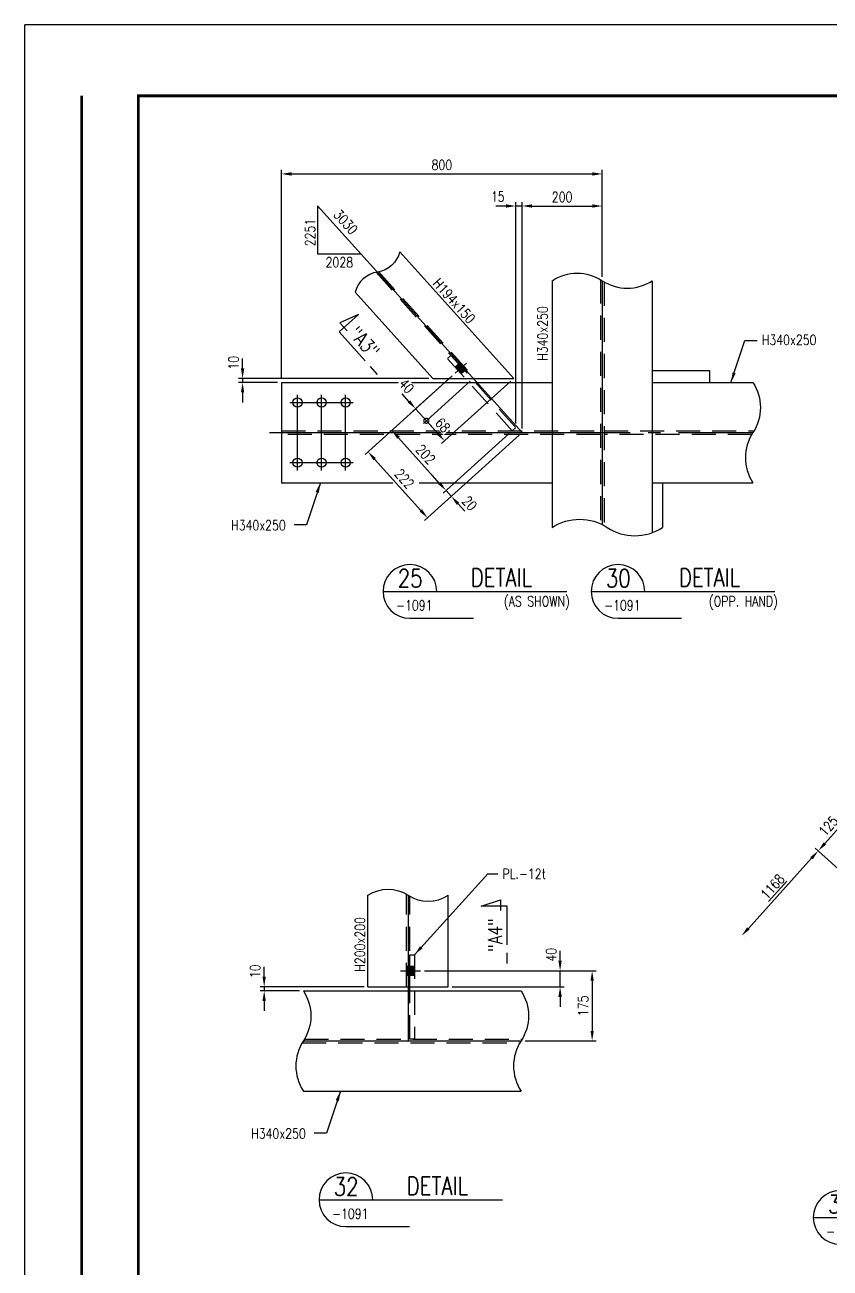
# Model space of a CAD drawing. Header units: millimetres. Extents: x 0 to 232280, y -26939 to 23794.
# Drawn here: x 99918 to 101926, y -24061 to -20961 of the extents above; entities that cross this region are included whole.
import ezdxf
from ezdxf.enums import TextEntityAlignment as Align

# ---------------------------------------------------------------- set-up
doc = ezdxf.new("R2010")
doc.units = ezdxf.units.MM
doc.header["$LTSCALE"] = 30
doc.linetypes.add('JNK-CENTER', pattern=[34, 30, -1.5, 1, -1.5])
doc.linetypes.add('JNK-HIDDEN', pattern=[3, 2, -1])
for name, color, linetype in [('CEN-R', 1, 'JNK-CENTER'), ('CON-C', 4, 'Continuous'), ('CON-G', 3, 'Continuous'), ('CON-W', 7, 'Continuous'), ('CON-Y', 2, 'Continuous'), ('Dim-W', 7, 'Continuous'), ('HID-Y', 2, 'JNK-HIDDEN'), ('STL-OBJT', 7, 'Continuous'), ('TXT-Y', 2, 'Continuous')]:
    doc.layers.add(name, color=color, linetype=linetype)
doc.styles.add('SIMPLEX', font='simplex.shx', dxfattribs={"width": 0.8})
doc.dimstyles.new('DIM10', dxfattribs={"dimscale": 10, "dimtxt": 2.5, "dimasz": 2.5, "dimexe": 1, "dimexo": 1, "dimgap": 1, "dimtad": 1, "dimdec": 0, "dimdsep": 46, "dimtxsty": 'SIMPLEX', "dimcen": 0, "dimclrt": 2, "dimadec": 1, "dimazin": 2, "dimtfac": 1, "dimtdec": 0, "dimtix": 1, "dimtmove": 2, "dimatfit": 0, "dimfxl": 0.18, "dimtolj": 1, "dimtzin": 0, "dimarcsym": 0})
doc.dimstyles.new('DIM40', dxfattribs={"dimscale": 40, "dimtxt": 2.5, "dimasz": 2.5, "dimexe": 1, "dimexo": 1, "dimgap": 1, "dimtad": 1, "dimdec": 0, "dimdsep": 46, "dimtxsty": 'SIMPLEX', "dimcen": 0, "dimclrd": 7, "dimclre": 7, "dimclrt": 2, "dimadec": 1, "dimazin": 2, "dimtfac": 1, "dimtdec": 0, "dimtix": 1, "dimtmove": 2, "dimatfit": 2, "dimfxl": 1, "dimtolj": 1, "dimtzin": 0, "dimarcsym": 1})

# ---------------------------------------------------------------- blocks, each defined once
blk = doc.blocks.new('SECMARK2')
at = {"layer": 'CON-C'}
blk.add_line((0, 0), (-2.72, 0), dxfattribs=at)
blk.add_lwpolyline([(-4.67, 0), (-14.32, 0), (-14.32, 6.51), (-15.93, 1.64), (-13.23, 1.64)], dxfattribs=at)
at = {"layer": 'CON-C', "style": 'SIMPLEX', "width": 0.8}
blk.add_attdef('TAG', (-12.98, 1.18), '', height=3.5, dxfattribs=at)
blk = doc.blocks.new('_DotSmall')
at = {"color": 0, "linetype": 'ByBlock', "const_width": 0.5}
blk.add_lwpolyline([(-0.0625, 0, 1), (0.0625, 0, 1)], format="xyb", close=True, dxfattribs=at)
blk = doc.blocks.new('*D3693')
at = {"layer": 'DEFPOINTS', "color": 0, "transparency": 16777216}
for p in [(100990.8, -21829.5), (101036.2, -21842.4), (100919.1, -21947.9)]:
    blk.add_point(p, dxfattribs=at)
at = {"layer": 'Dim-W', "color": 7, "linetype": 'ByBlock', "lineweight": -2, "transparency": 16777216}
for p, q in [((100983.4, -21836.1), (100884.9, -21924.8)), ((101028.7, -21849.1), (100911.7, -21954.6)), ((100875.6, -21899.6), (100858.9, -21881)), ((100892.4, -21918.1), (100919.1, -21947.9)), ((100919.1, -21947.9), (100935.9, -21966.4))]:
    blk.add_line(p, q, dxfattribs=at)
at = {"layer": 'Dim-W', "color": 7, "lineweight": -2, "transparency": 16777216, "xscale": 25, "yscale": 25, "zscale": 25, "rotation": 132.0167304598737}
blk.add_blockref('_DotSmall', (100919.1, -21947.9), dxfattribs=at)
at = {"layer": 'Dim-W', "color": 2, "transparency": 16777216, "insert": (100869.5, -21861.3), "char_height": 25, "attachment_point": 5, "rotation": 312.0167, "style": 'SIMPLEX', "bg_fill": 3, "box_fill_scale": 1.1, "bg_fill_color": 256, "bg_fill_true_color": 13158600, "bg_fill_transparency": 0}
blk.add_mtext('\\A1;40', dxfattribs=at)
at = {"layer": 'Dim-W', "color": 7, "transparency": 16777216}
blk.add_solid([(100878.7, -21896.8), (100872.5, -21902.4), (100892.4, -21918.1)], dxfattribs=at)
blk = doc.blocks.new('*D3694')
at = {"layer": 'DEFPOINTS', "color": 0, "transparency": 16777216}
for p in [(101137.1, -21842.4), (100919.1, -21947.9)]:
    blk.add_point(p, dxfattribs=at)
at = {"layer": 'Dim-W', "color": 7, "linetype": 'ByBlock', "lineweight": -2, "transparency": 16777216}
for p, q in [((101129.7, -21849.1), (100956.9, -22004.8)), ((100919.1, -21947.9), (100947.6, -21979.5))]:
    blk.add_line(p, q, dxfattribs=at)
at = {"layer": 'Dim-W', "color": 2, "transparency": 16777216, "insert": (100960, -21959), "char_height": 25, "attachment_point": 5, "rotation": 312.0167, "style": 'SIMPLEX', "bg_fill": 3, "box_fill_scale": 1.1, "bg_fill_color": 256, "bg_fill_true_color": 13158600, "bg_fill_transparency": 0}
blk.add_mtext('\\A1;68', dxfattribs=at)
at = {"layer": 'DEFPOINTS', "color": 0, "transparency": 16777216}
blk.add_point((100964.4, -21998.1), dxfattribs=at)
at = {"layer": 'Dim-W', "color": 7, "transparency": 16777216}
blk.add_solid([(100950.7, -21976.7), (100944.5, -21982.3), (100964.4, -21998.1)], dxfattribs=at)
at = {"layer": 'Dim-W', "color": 7, "lineweight": -2, "transparency": 16777216, "xscale": 25, "yscale": 25, "zscale": 25, "rotation": 132.0167304598737}
blk.add_blockref('_DotSmall', (100919.1, -21947.9), dxfattribs=at)
blk = doc.blocks.new('*D3695')
at = {"layer": 'DEFPOINTS', "color": 0, "transparency": 16777216}
for p in [(100990.8, -21829.5), (101157.8, -21977.4), (100921.9, -22190)]:
    blk.add_point(p, dxfattribs=at)
at = {"layer": 'Dim-W', "color": 7, "linetype": 'ByBlock', "lineweight": -2, "transparency": 16777216}
for p, q in [((100983.4, -21836.1), (100766.1, -22031.9)), ((101150.4, -21984.1), (100914.5, -22196.7)), ((100790.2, -22043.8), (100905.2, -22171.4))]:
    blk.add_line(p, q, dxfattribs=at)
at = {"layer": 'Dim-W', "color": 7, "transparency": 16777216}
for points in [[(100793.3, -22041), (100787.1, -22046.6), (100773.5, -22025.2)], [(100908.3, -22168.6), (100902.1, -22174.2), (100921.9, -22190)]]:
    blk.add_solid(points, dxfattribs=at)
at = {"layer": 'Dim-W', "color": 2, "transparency": 16777216, "insert": (100864.4, -22092.5), "char_height": 25, "attachment_point": 5, "rotation": 312.0167, "style": 'SIMPLEX', "bg_fill": 3, "box_fill_scale": 1.1, "bg_fill_color": 256, "bg_fill_true_color": 13158600, "bg_fill_transparency": 0}
blk.add_mtext('\\A1;222', dxfattribs=at)
blk = doc.blocks.new('*D3696')
at = {"layer": 'DEFPOINTS', "color": 0, "transparency": 16777216}
for p in [(100832.9, -21971.7), (101133.5, -21972.9), (100968.2, -22121.9)]:
    blk.add_point(p, dxfattribs=at)
at = {"layer": 'Dim-W', "color": 7, "linetype": 'ByBlock', "lineweight": -2, "transparency": 16777216}
for p, q in [((101126.1, -21979.6), (100960.8, -22128.6)), ((100849.7, -21990.3), (100951.5, -22103.3))]:
    blk.add_line(p, q, dxfattribs=at)
at = {"layer": 'Dim-W', "color": 7, "transparency": 16777216}
for points in [[(100852.8, -21987.5), (100846.6, -21993.1), (100832.9, -21971.7)], [(100954.6, -22100.5), (100948.4, -22106.1), (100968.2, -22121.9)]]:
    blk.add_solid(points, dxfattribs=at)
at = {"layer": 'Dim-W', "color": 2, "transparency": 16777216, "insert": (100917.3, -22031.7), "char_height": 25, "attachment_point": 5, "rotation": 312.0167, "style": 'SIMPLEX', "bg_fill": 3, "box_fill_scale": 1.1, "bg_fill_color": 256, "bg_fill_true_color": 13158600, "bg_fill_transparency": 0}
blk.add_mtext('\\A1;202', dxfattribs=at)
blk = doc.blocks.new('*D3697')
at = {"layer": 'DEFPOINTS', "color": 0, "transparency": 16777216}
for p in [(100968.2, -22121.9), (100981.3, -22136.4), (100981.3, -22136.4)]:
    blk.add_point(p, dxfattribs=at)
at = {"layer": 'Dim-W', "color": 7, "linetype": 'ByBlock', "lineweight": -2, "transparency": 16777216}
for p, q in [((100951.5, -22103.3), (100934.8, -22084.7)), ((100968.2, -22121.9), (100981.3, -22136.4)), ((100998.1, -22155), (101014.8, -22173.6))]:
    blk.add_line(p, q, dxfattribs=at)
at = {"layer": 'Dim-W', "color": 7, "transparency": 16777216}
blk.add_solid([(100954.6, -22100.5), (100948.4, -22106.1), (100968.2, -22121.9)], dxfattribs=at)
at = {"layer": 'Dim-W', "color": 2, "transparency": 16777216, "insert": (101026.9, -22154), "char_height": 25, "attachment_point": 5, "rotation": 312.0167, "style": 'SIMPLEX', "bg_fill": 3, "box_fill_scale": 1.1, "bg_fill_color": 256, "bg_fill_true_color": 13158600, "bg_fill_transparency": 0}
blk.add_mtext('\\A1;20', dxfattribs=at)
at = {"layer": 'Dim-W', "color": 7, "transparency": 16777216}
blk.add_solid([(101001.2, -22152.2), (100995, -22157.8), (100981.3, -22136.4)], dxfattribs=at)
blk = doc.blocks.new('TITLE')
at = {"color": 7}
for p in [(841, 594.85), (0, 0)]:
    blk.add_line(p, (0, 594.85), dxfattribs=at)
at = {"color": 7, "const_width": 0.707}
for points in [[(14.15, 577.17), (14.15, 17.68)], [(823.32, 577.17), (27.94, 577.17)], [(28.29, 17.68), (28.29, 577.52)]]:
    blk.add_lwpolyline(points, dxfattribs=at)
blk = doc.blocks.new('*D3670')
at = {"layer": 'DEFPOINTS', "color": 0, "transparency": 16777216}
for p in [(101357.8, -21412.4), (101357.8, -21598.6), (101157.8, -21977.4)]:
    blk.add_point(p, dxfattribs=at)
at = {"layer": 'Dim-W', "color": 7, "linetype": 'ByBlock', "lineweight": -2, "transparency": 16777216}
for p, q in [((101157.8, -21967.4), (101157.8, -21402.4)), ((101182.8, -21412.4), (101332.8, -21412.4)), ((101357.8, -21588.6), (101357.8, -21402.4))]:
    blk.add_line(p, q, dxfattribs=at)
at = {"layer": 'Dim-W', "color": 7, "transparency": 16777216}
for points in [[(101182.8, -21408.2), (101182.8, -21416.6), (101157.8, -21412.4)], [(101332.8, -21408.2), (101332.8, -21416.6), (101357.8, -21412.4)]]:
    blk.add_solid(points, dxfattribs=at)
at = {"layer": 'Dim-W', "color": 2, "transparency": 16777216, "insert": (101257.8, -21389.9), "char_height": 25, "attachment_point": 5, "style": 'SIMPLEX', "bg_fill": 3, "box_fill_scale": 1.1, "bg_fill_color": 256, "bg_fill_true_color": 13158600, "bg_fill_transparency": 0}
blk.add_mtext('\\A1;200', dxfattribs=at)
blk = doc.blocks.new('*D3671')
at = {"layer": 'DEFPOINTS', "color": 0, "transparency": 16777216}
for p in [(101142.5, -21412.4), (101157.8, -21412.4), (101142.5, -21964.9)]:
    blk.add_point(p, dxfattribs=at)
at = {"layer": 'Dim-W', "color": 7, "linetype": 'ByBlock', "lineweight": -2, "transparency": 16777216}
for p, q in [((101117.5, -21412.4), (101092.5, -21412.4)), ((101142.5, -21954.9), (101142.5, -21402.4)), ((101157.8, -21412.4), (101142.5, -21412.4)), ((101182.8, -21412.4), (101207.8, -21412.4))]:
    blk.add_line(p, q, dxfattribs=at)
at = {"layer": 'Dim-W', "color": 7, "transparency": 16777216}
blk.add_solid([(101182.8, -21408.2), (101182.8, -21416.6), (101157.8, -21412.4)], dxfattribs=at)
at = {"layer": 'Dim-W', "color": 2, "transparency": 16777216, "insert": (101097.4, -21389), "char_height": 25, "attachment_point": 5, "style": 'SIMPLEX', "bg_fill": 3, "box_fill_scale": 1.1, "bg_fill_color": 256, "bg_fill_true_color": 13158600, "bg_fill_transparency": 0}
blk.add_mtext('\\A1;15', dxfattribs=at)
at = {"layer": 'Dim-W', "color": 7, "transparency": 16777216}
blk.add_solid([(101117.5, -21408.2), (101117.5, -21416.6), (101142.5, -21412.4)], dxfattribs=at)
blk = doc.blocks.new('*D3672')
at = {"layer": 'DEFPOINTS', "color": 0, "transparency": 16777216}
for p in [(101357.8, -21332.4), (101357.8, -21598.6), (100557.8, -21852.4)]:
    blk.add_point(p, dxfattribs=at)
at = {"layer": 'Dim-W', "color": 7, "linetype": 'ByBlock', "lineweight": -2, "transparency": 16777216}
for p, q in [((100557.8, -21842.4), (100557.8, -21322.4)), ((101357.8, -21588.6), (101357.8, -21322.4)), ((100582.8, -21332.4), (101332.8, -21332.4))]:
    blk.add_line(p, q, dxfattribs=at)
at = {"layer": 'Dim-W', "color": 7, "transparency": 16777216}
for points in [[(100582.8, -21328.2), (100582.8, -21336.6), (100557.8, -21332.4)], [(101332.8, -21328.2), (101332.8, -21336.6), (101357.8, -21332.4)]]:
    blk.add_solid(points, dxfattribs=at)
at = {"layer": 'Dim-W', "color": 2, "transparency": 16777216, "insert": (100957.8, -21309.9), "char_height": 25, "attachment_point": 5, "style": 'SIMPLEX', "bg_fill": 3, "box_fill_scale": 1.1, "bg_fill_color": 256, "bg_fill_true_color": 13158600, "bg_fill_transparency": 0}
blk.add_mtext('\\A1;800', dxfattribs=at)
blk = doc.blocks.new('SECTITLE')
at = {"layer": 'CON-G'}
for p, q in [((-1.7, 0), (44.1, 0)), ((5, -6.7), (20.86, -6.7))]:
    blk.add_line(p, q, dxfattribs=at)
blk.add_arc((5, 0), 6.7, 0, 270, dxfattribs=at)
at = {"layer": 'CON-C', "style": 'SIMPLEX', "width": 0.8}
for tag, p in [('A', (5.06, 1.04)), ('ELEVATION', (27.83, 1.22))]:
    blk.add_attdef(tag, text='', height=4.5, dxfattribs=at).set_placement(p, align=Align.CENTER)
at = {"layer": 'CON-Y', "style": 'SIMPLEX', "width": 0.8}
blk.add_attdef('H0000-0000', (1.54, -4.72), '', height=2.5, dxfattribs=at)
blk.add_attdef('SCALE', text='', height=2.5, dxfattribs=at).set_placement((44.9, -3.72), align=Align.RIGHT)
blk = doc.blocks.new('*D3647')
at = {"layer": 'DEFPOINTS', "color": 0, "transparency": 16777216}
for p in [(101980.6, -22927.3), (102365.6, -23274.1), (102271.9, -23358.6)]:
    blk.add_point(p, dxfattribs=at)
at = {"layer": 'Dim-W', "color": 0, "lineweight": -2, "transparency": 16777216}
for p, q in [((102358.2, -23267.4), (101973.2, -22920.6)), ((101913.4, -23001.9), (101963.9, -22945.8)), ((102264.5, -23351.9), (101889.2, -23013.8))]:
    blk.add_line(p, q, dxfattribs=at)
at = {"layer": 'Dim-W', "color": 0, "transparency": 16777216}
for points in [[(101960.8, -22943.1), (101967, -22948.6), (101980.6, -22927.3)], [(101910.3, -22999.1), (101916.5, -23004.7), (101896.6, -23020.5)]]:
    blk.add_solid(points, dxfattribs=at)
at = {"layer": 'Dim-W', "color": 2, "transparency": 16777216, "insert": (101921.9, -22958.8), "char_height": 25, "attachment_point": 5, "rotation": 47.9833, "style": 'SIMPLEX', "bg_fill": 3, "box_fill_scale": 1.1, "bg_fill_color": 256, "bg_fill_true_color": 13158600, "bg_fill_transparency": 0}
blk.add_mtext('\\A1;125', dxfattribs=at)
blk = doc.blocks.new('*D3648')
at = {"layer": 'DEFPOINTS', "color": 0, "transparency": 16777216}
for p in [(101896.6, -23020.5), (101705.7, -23232.4), (101705.7, -23232.4)]:
    blk.add_point(p, dxfattribs=at)
at = {"layer": 'Dim-W', "color": 0, "lineweight": -2, "transparency": 16777216}
for p, q in [((101904.1, -23027.2), (101904.1, -23027.2)), ((101879.9, -23039.1), (101722.4, -23213.8)), ((101713.1, -23239.1), (101713.1, -23239.1))]:
    blk.add_line(p, q, dxfattribs=at)
at = {"layer": 'Dim-W', "color": 0, "transparency": 16777216}
for points in [[(101876.8, -23036.3), (101883, -23041.8), (101896.6, -23020.5)], [(101719.3, -23211), (101725.5, -23216.6), (101705.7, -23232.4)]]:
    blk.add_solid(points, dxfattribs=at)
at = {"layer": 'Dim-W', "color": 2, "transparency": 16777216, "insert": (101782.6, -23109.7), "char_height": 25, "attachment_point": 5, "rotation": 47.9833, "style": 'SIMPLEX', "bg_fill": 3, "box_fill_scale": 1.1, "bg_fill_color": 256, "bg_fill_true_color": 13158600, "bg_fill_transparency": 0}
blk.add_mtext('\\A1;{\\L1168}', dxfattribs=at)
blk = doc.blocks.new('*D3620')
at = {"layer": 'DEFPOINTS', "color": 0, "transparency": 16777216}
for p in [(100904.6, -23319.6), (101252.7, -23319.6), (100973.6, -23359.6)]:
    blk.add_point(p, dxfattribs=at)
at = {"layer": 'Dim-W', "color": 0, "lineweight": -2, "transparency": 16777216}
for p, q in [((101252.7, -23294.6), (101252.7, -23269.6)), ((100914.6, -23319.6), (101262.7, -23319.6)), ((101252.7, -23359.6), (101252.7, -23319.6)), ((100983.6, -23359.6), (101262.7, -23359.6)), ((101252.7, -23384.6), (101252.7, -23409.6))]:
    blk.add_line(p, q, dxfattribs=at)
at = {"layer": 'Dim-W', "color": 0, "transparency": 16777216}
blk.add_solid([(101248.5, -23384.6), (101256.8, -23384.6), (101252.7, -23359.6)], dxfattribs=at)
at = {"layer": 'Dim-W', "color": 2, "transparency": 16777216, "insert": (101230.4, -23279.7), "char_height": 25, "attachment_point": 5, "rotation": 90, "style": 'SIMPLEX', "bg_fill": 3, "box_fill_scale": 1.1, "bg_fill_color": 256, "bg_fill_true_color": 13158600, "bg_fill_transparency": 0}
blk.add_mtext('\\A1;40', dxfattribs=at)
at = {"layer": 'Dim-W', "color": 0, "transparency": 16777216}
blk.add_solid([(101248.5, -23294.6), (101256.8, -23294.6), (101252.7, -23319.6)], dxfattribs=at)
blk = doc.blocks.new('*D3621')
at = {"layer": 'DEFPOINTS', "color": 0, "transparency": 16777216}
for p in [(100904.6, -23319.6), (101155.3, -23494.6), (101332.7, -23494.6)]:
    blk.add_point(p, dxfattribs=at)
at = {"layer": 'Dim-W', "color": 0, "lineweight": -2, "transparency": 16777216}
for p, q in [((100914.6, -23319.6), (101342.7, -23319.6)), ((101332.7, -23344.6), (101332.7, -23469.6)), ((101165.3, -23494.6), (101342.7, -23494.6))]:
    blk.add_line(p, q, dxfattribs=at)
at = {"layer": 'Dim-W', "color": 0, "transparency": 16777216}
for points in [[(101328.5, -23344.6), (101336.8, -23344.6), (101332.7, -23319.6)], [(101328.5, -23469.6), (101336.8, -23469.6), (101332.7, -23494.6)]]:
    blk.add_solid(points, dxfattribs=at)
at = {"layer": 'Dim-W', "color": 2, "transparency": 16777216, "insert": (101310.2, -23407.1), "char_height": 25, "attachment_point": 5, "rotation": 90, "style": 'SIMPLEX', "bg_fill": 3, "box_fill_scale": 1.1, "bg_fill_color": 256, "bg_fill_true_color": 13158600, "bg_fill_transparency": 0}
blk.add_mtext('\\A1;175', dxfattribs=at)
blk = doc.blocks.new('*D3602')
at = {"layer": 'DEFPOINTS', "color": 0, "transparency": 16777216}
for p in [(100460.7, -21852.4), (100557.8, -21852.4), (100935.2, -21842.4)]:
    blk.add_point(p, dxfattribs=at)
at = {"layer": 'Dim-W', "color": 0, "lineweight": -2, "transparency": 16777216}
for p, q in [((100460.7, -21817.4), (100460.7, -21792.4)), ((100925.2, -21842.4), (100450.7, -21842.4)), ((100547.8, -21852.4), (100450.7, -21852.4)), ((100460.7, -21842.4), (100460.7, -21852.4)), ((100460.7, -21877.4), (100460.7, -21902.4))]:
    blk.add_line(p, q, dxfattribs=at)
at = {"layer": 'Dim-W', "color": 0, "transparency": 16777216}
blk.add_solid([(100456.6, -21877.4), (100464.9, -21877.4), (100460.7, -21852.4)], dxfattribs=at)
at = {"layer": 'Dim-W', "color": 2, "transparency": 16777216, "insert": (100438.2, -21803.3), "char_height": 25, "attachment_point": 5, "rotation": 90, "style": 'SIMPLEX', "bg_fill": 3, "box_fill_scale": 1.1, "bg_fill_color": 256, "bg_fill_true_color": 13158600, "bg_fill_transparency": 0}
blk.add_mtext('\\A1;10', dxfattribs=at)
at = {"layer": 'Dim-W', "color": 0, "transparency": 16777216}
blk.add_solid([(100456.6, -21817.4), (100464.9, -21817.4), (100460.7, -21842.4)], dxfattribs=at)
blk = doc.blocks.new('*D3605')
at = {"layer": 'DEFPOINTS', "color": 0, "transparency": 16777216}
for p in [(100514.6, -23369.6), (100612.4, -23369.6), (100773.6, -23359.6)]:
    blk.add_point(p, dxfattribs=at)
at = {"layer": 'Dim-W', "color": 0, "lineweight": -2, "transparency": 16777216}
for p, q in [((100514.6, -23334.6), (100514.6, -23309.6)), ((100763.6, -23359.6), (100504.6, -23359.6)), ((100602.4, -23369.6), (100504.6, -23369.6)), ((100514.6, -23359.6), (100514.6, -23369.6)), ((100514.6, -23394.6), (100514.6, -23419.6))]:
    blk.add_line(p, q, dxfattribs=at)
at = {"layer": 'Dim-W', "color": 0, "transparency": 16777216}
blk.add_solid([(100510.4, -23394.6), (100518.7, -23394.6), (100514.6, -23369.6)], dxfattribs=at)
at = {"layer": 'Dim-W', "color": 2, "transparency": 16777216, "insert": (100492.1, -23320.7), "char_height": 25, "attachment_point": 5, "rotation": 90, "style": 'SIMPLEX', "bg_fill": 3, "box_fill_scale": 1.1, "bg_fill_color": 256, "bg_fill_true_color": 13158600, "bg_fill_transparency": 0}
blk.add_mtext('\\A1;10', dxfattribs=at)
at = {"layer": 'Dim-W', "color": 0, "transparency": 16777216}
blk.add_solid([(100510.4, -23334.6), (100518.7, -23334.6), (100514.6, -23359.6)], dxfattribs=at)

msp = doc.modelspace()

# ---------------------------------------------------------------- hatches: boundary and pattern name
at = {"layer": 'CON-W'}
h = msp.add_hatch(color=256, dxfattribs=at)
h.paths.add_polyline_path([(100877.56, -23331.61), (100889.56, -23331.61), (100889.56, -23319.61), (100877.56, -23319.61)])
h.paths.add_polyline_path([(100873.56, -23331.61), (100877.56, -23331.61), (100877.56, -23319.61), (100873.56, -23319.61)])
h.paths.add_polyline_path([(100869.56, -23331.61), (100873.56, -23331.61), (100873.56, -23319.61), (100869.56, -23319.61)])
h.paths.add_polyline_path([(100869.56, -23319.61), (100873.56, -23319.61), (100873.56, -23308.61), (100869.56, -23308.61)])
h.paths.add_polyline_path([(100873.56, -23319.61), (100877.56, -23319.61), (100877.56, -23308.61), (100873.56, -23308.61)])
h.paths.add_polyline_path([(100877.56, -23319.61), (100889.56, -23319.61), (100889.56, -23308.61), (100877.56, -23308.61)])
at = {"layer": 'Dim-W'}
h = msp.add_hatch(color=256, dxfattribs=at)
h.paths.add_polyline_path([(100998.24, -21822.76), (101005.94, -21831.31), (101014.85, -21823.27), (101007.16, -21814.73)])
h.paths.add_polyline_path([(100998.24, -21822.76), (101007.16, -21814.73), (100999.46, -21806.19), (100990.54, -21814.22)])
h.paths.add_polyline_path([(101007.16, -21814.73), (101009.39, -21812.72), (101001.69, -21804.18), (100999.46, -21806.19)])
h.paths.add_polyline_path([(101009.39, -21812.72), (101011.61, -21810.71), (101003.92, -21802.17), (101001.69, -21804.18)])
h.paths.add_polyline_path([(101017.08, -21821.27), (101019.31, -21819.26), (101011.61, -21810.71), (101009.39, -21812.72)])
msp.add_hatch(color=256, dxfattribs=at).paths.add_polyline_path([(101014.85, -21823.27), (101017.08, -21821.27), (101009.39, -21812.72), (101007.16, -21814.73)])

# ---------------------------------------------------------------- linework, layer by layer
at = {"layer": 'CEN-R'}
for p, q in [((100647.94, -21411.53), (101157.79, -21977.44)), ((101357.79, -21598.58), (101357.79, -22206.91)), ((101019.04, -21804.02), (100990.81, -21829.46)), ((100597.79, -22071.61), (100597.79, -21883.27)), ((100657.79, -22071.61), (100657.79, -21883.27)), ((100717.79, -22071.61), (100717.79, -21883.27)), ((100578.62, -21902.44), (100736.95, -21902.44)), ((100527.79, -21977.44), (101733.77, -21977.44)), ((100578.62, -22052.44), (100736.95, -22052.44)), ((100873.56, -23131.24), (100873.56, -23494.61)), ((100854.56, -23319.61), (100904.56, -23319.61)), ((100612.35, -23494.61), (101155.33, -23494.61))]:
    msp.add_line(p, q, dxfattribs=at)
at = {"layer": 'CON-G'}
for p, q in [((100852.85, -21526.93), (101137.11, -21842.44)), ((101232.79, -21598.58), (101232.79, -22214.13)), ((101482.79, -21598.58), (101482.79, -22226.81)), ((100741.41, -21627.33), (100935.21, -21842.44)), ((100557.79, -21852.44), (101232.79, -21852.44)), ((100557.79, -21852.44), (100557.79, -22102.44)), ((100935.21, -21842.44), (101137.11, -21842.44)), ((101482.79, -21852.44), (101733.77, -21852.44)), ((100557.79, -22102.44), (100835.44, -22102.44)), ((100901.11, -22102.44), (101232.79, -22102.44)), ((101482.79, -22102.44), (101733.77, -22102.44)), ((101507.79, -22102.44), (101507.79, -22214.13)), ((100773.56, -23359.61), (100773.56, -23131.24)), ((100973.56, -23359.61), (100973.56, -23131.24)), ((100612.35, -23369.61), (101155.33, -23369.61)), ((100773.56, -23359.61), (100973.56, -23359.61)), ((100612.35, -23619.61), (101155.33, -23619.61))]:
    msp.add_line(p, q, dxfattribs=at)
msp.add_lwpolyline([(101482.79, -21822.44), (101625.79, -21822.44), (101625.79, -21852.44)], dxfattribs=at)
for centre in [(100597.79, -21902.44), (100657.79, -21902.44), (100717.79, -21902.44), (100597.79, -22052.44), (100657.79, -22052.44), (100717.79, -22052.44)]:
    msp.add_circle(centre, 11.5, dxfattribs=at)
at = {"layer": 'CON-W'}
for p, q in [((100647.94, -21411.53), (100647.94, -21531.57)), ((100647.94, -21531.57), (100756.09, -21531.57)), ((101072.21, -23078.12), (101097.21, -23078.12))]:
    msp.add_line(p, q, dxfattribs=at)
for points in [[(100852.85, -21526.93, -0.2992863), (100797.13, -21577.13, 0.2992863), (100741.41, -21627.33)], [(101232.79, -21598.58, -0.2992863), (101357.79, -21598.58, 0.2992863), (101482.79, -21598.58)], [(101733.77, -21852.44, -0.2992863), (101733.77, -21977.44, 0.2992863), (101733.77, -22102.44)], [(101232.79, -22214.13, -0.2992863), (101370.29, -22214.13, 0.2992863), (101507.79, -22214.13)], [(100773.56, -23131.24, -0.2992863), (100873.56, -23131.24, 0.2992863), (100973.56, -23131.24)], [(100612.35, -23369.61, -0.2992863), (100612.35, -23494.61, 0.2992863), (100612.35, -23619.61)], [(101155.33, -23369.61, -0.2992863), (101155.33, -23494.61, 0.2992863), (101155.33, -23619.61)]]:
    msp.add_lwpolyline(points, format="xyb", dxfattribs=at)
at = {"layer": 'HID-Y'}
for p, q in [((100793.65, -21577.75), (101032.12, -21842.44)), ((100800.61, -21576.5), (101040.2, -21842.44)), ((101353.29, -21595.77), (101353.29, -22204.76)), ((101362.29, -21601.39), (101362.29, -22209.29)), ((101003.92, -21802.17), (100990.54, -21814.22)), ((101019.31, -21819.26), (101005.94, -21831.31)), ((100557.79, -21972.94), (101353.29, -21972.94)), ((101353.29, -21981.94), (100557.79, -21981.94)), ((101362.29, -21972.94), (101736.58, -21972.94)), ((101730.96, -21981.94), (101362.29, -21981.94)), ((100869.56, -23359.61), (100869.56, -23128.76)), ((100877.56, -23359.61), (100877.56, -23133.73)), ((100889.56, -23308.61), (100869.56, -23308.61)), ((100889.56, -23331.61), (100869.56, -23331.61)), ((100609.54, -23499.11), (101152.52, -23499.11)), ((100615.16, -23490.11), (101158.14, -23490.11))]:
    msp.add_line(p, q, dxfattribs=at)
for points in [[(100980.38, -21785.01), (101142.46, -21964.91), (101133.54, -21972.94), (100971.47, -21793.05)], [(100889.56, -23490.11), (100877.56, -23490.11), (100877.56, -23279.61), (100889.56, -23279.61)]]:
    msp.add_lwpolyline(points, close=True, dxfattribs=at)
at = {"layer": 'STL-OBJT'}
for p, q in [((101713.75, -21747.74), (101744.22, -21747.74)), ((100620.13, -22207.14), (100589.67, -22207.14)), ((100670.13, -23724.3), (100639.66, -23724.3))]:
    msp.add_line(p, q, dxfattribs=at)

# ---------------------------------------------------------------- block references
at = {"layer": 'CON-W'}
ref = msp.add_blockref('SECMARK2', (100797.64, -21832.78), dxfattribs=dict(at, xscale=9.99999999999885, yscale=9.99999999999885, zscale=10, rotation=312.0167304598684))
ref.add_attrib('TAG', '"A3"', (100723.36, -21732.7), dxfattribs={"layer": 'CON-C', "height": 35, "rotation": 312.01673, "style": 'SIMPLEX', "width": 0.8})
ref = msp.add_blockref('SECMARK2', (101120.69, -23301.88), dxfattribs=dict(at, xscale=-9.999999999998847, yscale=9.999999999998181, zscale=10, rotation=90.0000000000005))
ref.add_attrib('TAG', '"A4"', (101108.63, -23272.3), dxfattribs={"layer": 'CON-C', "height": 35, "rotation": 90, "style": 'SIMPLEX', "width": 0.8})
at = {"layer": 'Dim-W', "xscale": 10, "yscale": 10, "zscale": 10}
for p, values in [((100828.14, -22373.55), {'H0000-0000': '-1091', 'A': '25', 'ELEVATION': 'DETAIL', 'SCALE': '(AS SHOWN)'}), ((101347.21, -22373.55), {'H0000-0000': '-1091', 'A': '30', 'ELEVATION': 'DETAIL', 'SCALE': '(OPP. HAND)'}), ((100668.45, -23890.72), {'H0000-0000': '-1091', 'A': '32', 'ELEVATION': 'DETAIL'}), ((101901.28, -23934.7), {'H0000-0000': '-1091', 'A': '33', 'ELEVATION': 'DETAIL', 'SCALE': '(AS SHOWN)'})]:
    msp.add_blockref('SECTITLE', p, dxfattribs=at).add_auto_attribs(values)

# ---------------------------------------------------------------- texts
at = {"layer": 'CON-Y', "style": 'SIMPLEX', "width": 0.8}
for s, rotation, p in [('3030', 312.01673, (100685.55, -21435.19)), ('2251', 90, (100641.62, -21512.85))]:
    msp.add_text(s, height=25, rotation=rotation, dxfattribs=at).set_placement(p)
for s, p in [('2028', (100667.84, -21565.23)), ('H340x250', (101755.99, -21758.88)), ('H340x250', (100432.18, -22221)), ('H340x250', (100482.18, -23738.17))]:
    msp.add_text(s, height=25, dxfattribs=at).set_placement(p)
at = {"layer": 'TXT-Y', "style": 'SIMPLEX', "width": 0.8}
for s, rotation, p in [('H194x150', 312.01673, (100933.55, -21606.77)), ('H340x250', 90, (101221.54, -21798.51)), ('H200x200', 90, (100765.91, -23321.97))]:
    msp.add_text(s, height=25, rotation=rotation, dxfattribs=at).set_placement(p)
msp.add_text('PL.-12t', height=25, dxfattribs=at).set_placement((101163.03, -23090.21), align=Align.CENTER)

# ---------------------------------------------------------------- leaders
at = {"layer": 'Dim-W'}
for points in [[(101678.95, -21852.44), (101713.75, -21747.74)], [(100654.94, -22102.44), (100620.13, -22207.14)], [(100704.93, -23619.61), (100670.13, -23724.3)]]:
    msp.add_leader(points, dimstyle='DIM40', override={"dimscale": 10, "dimgap": 1, "dimtad": 0, "dimtfill": 1}, dxfattribs=at)

# ---------------------------------------------------------------- next in the draw order: dimensions: what is measured, and where the dimension line sits
dim = msp.add_linear_dim(base=(100919.15, -21947.86), p1=(100990.81, -21829.46), p2=(101036.16, -21842.44), angle=312.01673, dimstyle='DIM40', override={"dimscale": 10, "dimblk2": 'DotSmall', "dimsah": 1, "dimtix": 0, "dimtfill": 1}, dxfattribs=at)
dim.commit()
dim.dimension.update_dxf_attribs({"geometry": '*D3693', "text_midpoint": (100869.51, -21861.28), "dimtype": 160})

# ---------------------------------------------------------------- next in the draw order: dimensions: what is measured, and where the dimension line sits
dim = msp.add_linear_dim(base=(100964.37, -21998.06), p1=(100919.15, -21947.86), p2=(101137.11, -21842.44), angle=312.01673, dimstyle='DIM40', override={"dimscale": 10, "dimblk1": 'DotSmall', "dimsah": 1, "dimtix": 0, "dimtfill": 1}, dxfattribs=at)
dim.commit()
dim.dimension.update_dxf_attribs({"geometry": '*D3694', "text_midpoint": (100960.03, -21958.97), "dimtype": 160})

# ---------------------------------------------------------------- next in the draw order: dimensions: what is measured, and where the dimension line sits
dim = msp.add_linear_dim(base=(100921.9, -22189.96), p1=(100990.81, -21829.46), p2=(101157.79, -21977.44), angle=312.01673, dimstyle='DIM40', override={"dimscale": 10, "dimtix": 0, "dimtfill": 1}, dxfattribs=at)
dim.commit()
dim.dimension.update_dxf_attribs({"geometry": '*D3695', "text_midpoint": (100864.42, -22092.54)})

# ---------------------------------------------------------------- next in the draw order: dimensions: what is measured, and where the dimension line sits
dim = msp.add_linear_dim(base=(100968.24, -22121.87), p1=(100832.94, -21971.69), p2=(101133.54, -21972.94), angle=312.01673, dimstyle='DIM40', override={"dimscale": 10, "dimtix": 0, "dimtfill": 1}, dxfattribs=at)
dim.commit()
dim.dimension.update_dxf_attribs({"geometry": '*D3696', "text_midpoint": (100917.3, -22031.72)})

# ---------------------------------------------------------------- next in the draw order: dimensions: what is measured, and where the dimension line sits
dim = msp.add_linear_dim(base=(100981.34, -22136.41), p1=(100968.24, -22121.87), p2=(100981.34, -22136.41), angle=312.01673, dimstyle='DIM40', override={"dimscale": 10, "dimtix": 0, "dimtfill": 1}, dxfattribs=at)
dim.commit()
dim.dimension.update_dxf_attribs({"geometry": '*D3697', "text_midpoint": (101026.91, -22154), "dimtype": 160})

# ---------------------------------------------------------------- next in the draw order: block references
at = {"linetype": 'ByBlock', "xscale": 9.999999998999984, "yscale": 9.999999998999984, "zscale": 9.999999998999984}
msp.add_blockref('TITLE', (99917.65, -26909.16), dxfattribs=at)

# ---------------------------------------------------------------- next in the draw order: dimensions: what is measured, and where the dimension line sits
at = {"layer": 'Dim-W'}
dim = msp.add_linear_dim(base=(101357.79, -21412.39), p1=(101157.79, -21977.44), p2=(101357.79, -21598.58), dimstyle='DIM40', override={"dimscale": 10, "dimtix": 0, "dimtmove": 0, "dimtfill": 1}, dxfattribs=at)
dim.commit()
dim.dimension.update_dxf_attribs({"geometry": '*D3670', "text_midpoint": (101257.79, -21389.89)})
dim = msp.add_linear_dim(base=(101980.6, -22927.27), p1=(102271.95, -23358.62), p2=(102365.58, -23274.11), angle=47.98327, dimstyle='DIM10', override={"dimtix": 0, "dimatfit": 2, "dimtfill": 1}, dxfattribs=at)
dim.commit()
dim.dimension.update_dxf_attribs({"geometry": '*D3647', "text_midpoint": (101921.9, -22958.81)})
for base, p1, p2, override, picture, middle in [((101252.68, -23319.61), (100973.56, -23359.61), (100904.56, -23319.61), {"dimtix": 0, "dimatfit": 2, "dimtfill": 1}, '*D3620', (101230.44, -23279.65)), ((100514.57, -23369.61), (100773.56, -23359.61), (100612.35, -23369.61), {"dimatfit": 2, "dimtfill": 1}, '*D3605', (100492.07, -23320.69))]:
    dim = msp.add_linear_dim(base=base, p1=p1, p2=p2, angle=90, dimstyle='DIM10', override=override, dxfattribs=at)
    dim.commit()
    dim.dimension.update_dxf_attribs({"geometry": picture, "text_midpoint": middle, "dimtype": 160})

# ---------------------------------------------------------------- next in the draw order: dimensions: what is measured, and where the dimension line sits
dim = msp.add_linear_dim(base=(101142.46, -21412.39), p1=(101157.79, -21412.39), p2=(101142.46, -21964.91), dimstyle='DIM40', override={"dimscale": 10, "dimtix": 0, "dimtfill": 1}, dxfattribs=at)
dim.commit()
dim.dimension.update_dxf_attribs({"geometry": '*D3671', "text_midpoint": (101097.37, -21388.99), "dimtype": 160})
dim = msp.add_linear_dim(base=(101705.71, -23232.38), p1=(101896.62, -23020.48), p2=(101705.71, -23232.38), angle=47.98327, text='{\\L1168}', dimstyle='DIM10', override={"dimtix": 0, "dimatfit": 2, "dimtfill": 1}, dxfattribs=at)
dim.commit()
dim.dimension.update_dxf_attribs({"geometry": '*D3648', "text_midpoint": (101782.59, -23109.7)})
dim = msp.add_linear_dim(base=(101332.68, -23494.61), p1=(100904.56, -23319.61), p2=(101155.33, -23494.61), angle=90, dimstyle='DIM10', override={"dimtix": 0, "dimatfit": 2, "dimtfill": 1}, dxfattribs=at)
dim.commit()
dim.dimension.update_dxf_attribs({"geometry": '*D3621', "text_midpoint": (101310.18, -23407.11)})

# ---------------------------------------------------------------- next in the draw order: leaders
at = {"layer": 'CON-W'}
msp.add_leader([(100889.56, -23279.61), (101072.21, -23078.12)], dimstyle='DIM40', override={"dimscale": 10, "dimtix": 0, "dimtfill": 1}, dxfattribs=at)

# ---------------------------------------------------------------- next in the draw order: dimensions: what is measured, and where the dimension line sits
at = {"layer": 'Dim-W'}
dim = msp.add_linear_dim(base=(101357.79, -21332.39), p1=(100557.79, -21852.44), p2=(101357.79, -21598.58), dimstyle='DIM40', override={"dimscale": 10, "dimtix": 0, "dimtmove": 0, "dimtfill": 1}, dxfattribs=at)
dim.commit()
dim.dimension.update_dxf_attribs({"geometry": '*D3672', "text_midpoint": (100957.79, -21332.39), "dimtype": 160})

# ---------------------------------------------------------------- next in the draw order: dimensions: what is measured, and where the dimension line sits
dim = msp.add_linear_dim(base=(100460.72, -21852.44), p1=(100935.21, -21842.44), p2=(100557.79, -21852.44), angle=90, dimstyle='DIM10', override={"dimatfit": 2, "dimtfill": 1}, dxfattribs=at)
dim.commit()
dim.dimension.update_dxf_attribs({"geometry": '*D3602', "text_midpoint": (100438.22, -21803.29), "dimtype": 160})

doc.saveas('drawing.dxf')
